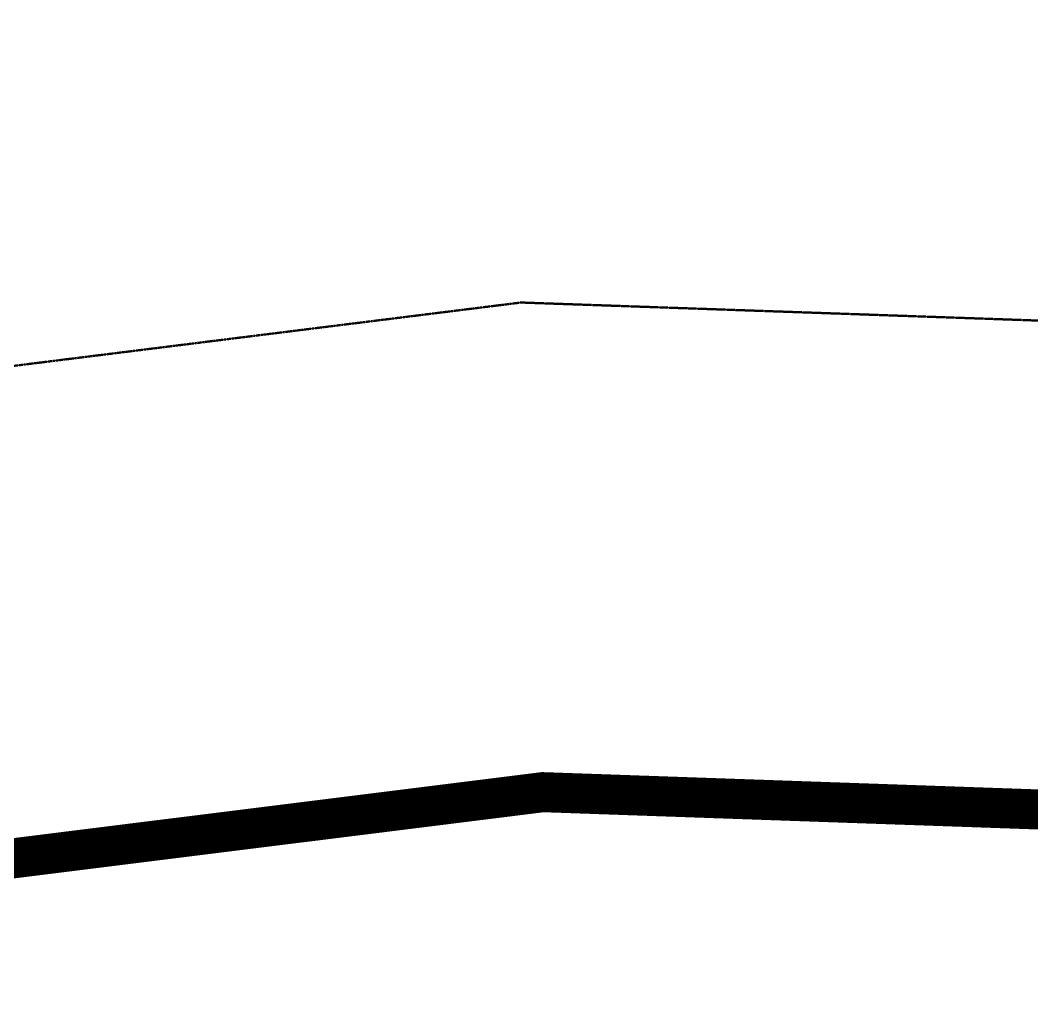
# Model space of a CAD drawing. Header units: millimetres. Extents: x -12551121 to 353735, y 112272 to 285506.
# Drawn here: x 92392 to 105017, y 112272 to 124601 of the extents above; entities that cross this region are included whole.
import ezdxf

# ---------------------------------------------------------------- set-up
doc = ezdxf.new("R2010")
doc.units = ezdxf.units.MM
doc.header["$MEASUREMENT"] = 0
doc.linetypes.add('AM-Property Line', pattern=[9, 5, -1.5, 1, -1.5])
doc.linetypes.add('SiteBoundary RT1$0$DASHDOT', pattern=[1, 0.5, -0.25, 0, -0.25])
doc.layers.add('SITE-1', color=8, linetype='AM-Property Line', lineweight=50)
doc.layers.add('SiteBoundary RT1$0$AM-BOUNDARYLINE', color=242, linetype='SiteBoundary RT1$0$DASHDOT')

# ---------------------------------------------------------------- blocks, each defined once
blk = doc.blocks.new('Family - ___-5299071-LEVEL 61 _BMU ACCESS_')
at = {"layer": 'SITE-1'}
for p, q in [((-4846547, -2728268), (-4827203, -2725852)), ((-4827203, -2725852), (-4806741, -2726566))]:
    blk.add_line(p, q, dxfattribs=at)

msp = doc.modelspace()

# ---------------------------------------------------------------- linework, layer by layer
at = {"layer": 'SiteBoundary RT1$0$AM-BOUNDARYLINE', "color": 216, "lineweight": 50, "ltscale": 25, "const_width": 500, "elevation": 0}
msp.add_lwpolyline([(78165.5, 205864), (93249, 204957.9), (112673.7, 205645.8), (118885.6, 206462.9), (130398.2, 114262.9), (118998.7, 114262.5), (98915.9, 114963.8), (79383, 112523.6), (66660, 113760.9)], close=True, dxfattribs=at)

# ---------------------------------------------------------------- block references
at = {"layer": 'SITE-1'}
msp.add_blockref('Family - ___-5299071-LEVEL 61 _BMU ACCESS_', (4925845.9, 2846928.6, 0), dxfattribs=at)

doc.saveas('drawing.dxf')
